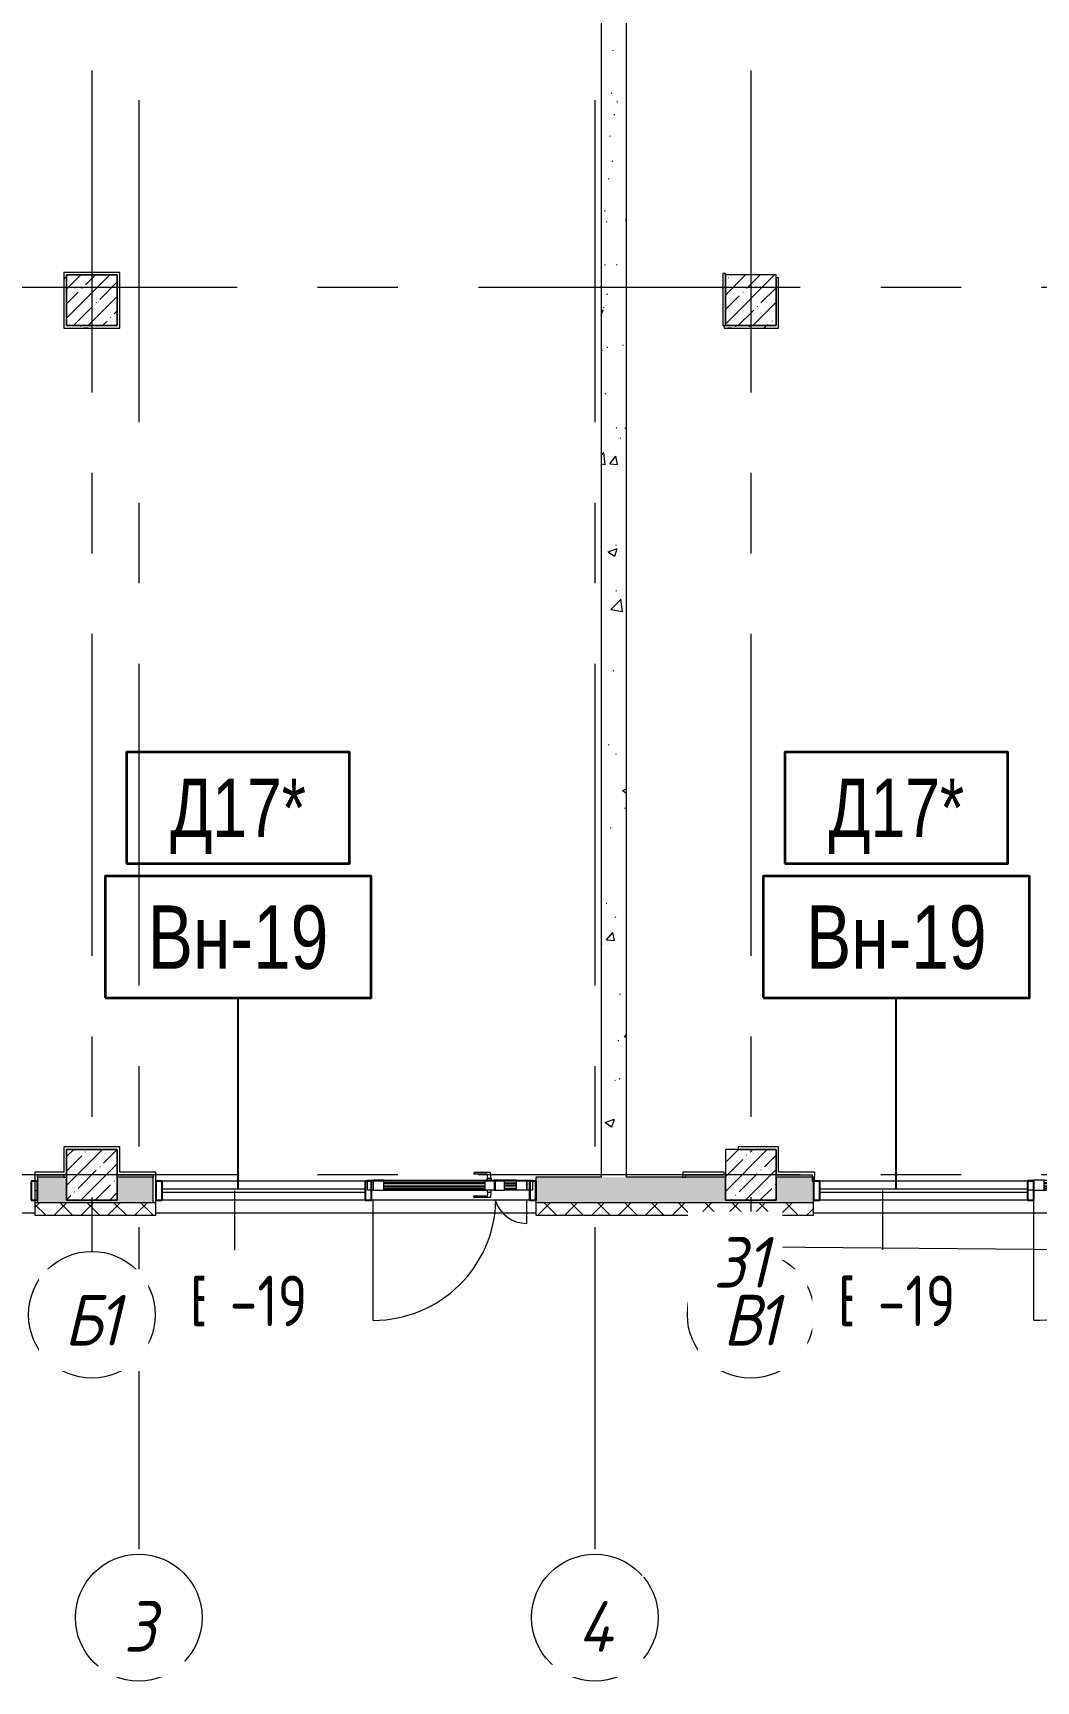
# Model space of a CAD drawing. Header units: metres. Extents: x 50 to 891, y -1294 to 247.
# Drawn here: x 326.2 to 365.8, y -1220.5 to -1155.5 of the extents above; entities that cross this region are included whole.
import ezdxf
from ezdxf.enums import TextEntityAlignment as Align

# ---------------------------------------------------------------- set-up
doc = ezdxf.new("R2010")
doc.units = ezdxf.units.M
doc.linetypes.add('Линия сетки', pattern=[22.225, 12.7, -3.175, 3.175, -3.175])
for name, color, linetype, lineweight in [('A-DETL-GENF', 1, 'Continuous', 9), ('A-DOOR', 1, 'Continuous', 9), ('A-GENM', 13, 'Continuous', 9), ('A-GLAZ-CURT', 1, 'Continuous', 9), ('A-GLAZ-CWMG', 1, 'Continuous', 9), ('S-GRID-IDEN', 9, 'Continuous', 9)]:
    doc.layers.add(name, color=color, linetype=linetype, lineweight=lineweight)
for name, color, linetype in [('ВИТРАЖИ', 1, 'Continuous'), ('ДВЕРИ', 5, 'Continuous'), ('МАРКИ', 3, 'Continuous'), ('ПЛАН', 8, 'Continuous')]:
    doc.layers.add(name, color=color, linetype=linetype)
doc.styles.add('ISOCPEUR_1', font='isocpeur.ttf', dxfattribs={"width": 0.8, "height": 250})
doc.styles.add('ISOCPEUR_I', font='isocpeui.ttf', dxfattribs={"width": 0.9, "height": 350})
doc.styles.add('ISOCPEUR_I_1', font='isocpeui.ttf', dxfattribs={"width": 0.9, "height": 250})
pattern_1 = [(50, (467.4277, -1464.794), (3.643683, -0.31878), [0.381, -4.191]), (355, (467.4277, -1464.794), (-0.70486, 3.821138), [0.3048, -3.3528]), (100.451, (467.7314, -1464.8206), (2.93885, 3.502334), [0.3238, -3.5618]), (46.184, (467.4277, -1463.778), (5.42158, -0.840855), [0.5715, -6.2865]), (96.636, (467.8795, -1463.848), (4.74805, 4.94855), [0.4857, -5.3427]), (351.184, (467.428, -1463.778), (4.7481, 4.94851), [0.4572, -5.0292]), (21, (467.9357, -1464.032), (3.03229, -2.045303), [0.381, -4.191]), (326, (467.9357, -1464.032), (1.23604, 3.683765), [0.3048, -3.3528]), (71.451, (468.1884, -1464.2025), (4.26834, 1.638427), [0.3238, -3.5618]), (37.5, (467.4277, -1464.794), (0.0617735, 1.6911006), [0.03353, -3.27863, 0.03353, -3.37007, -3.3655]), (37.5, (467.4277, -1464.794), (0.0617735, 1.6911006), [-6.71576, 0.03353, -3.33197]), (7.5, (467.4277, -1464.794), (1.336394, 2.003611), [0.03353, -1.90703, 0.03353, -3.20243, -1.2827]), (7.5, (467.4277, -1464.794), (1.336394, 2.003611), [-5.17652, 0.03353, -1.24917]), (327.5, (466.2949, -1464.794), (2.7118167, -0.1145767), [0.03353, -1.23647, 0.03353, -9.18667]), (327.5, (466.2949, -1464.794), (2.7118167, -0.1145767), [-1.30353, -3.92887, 0.03353, -5.22427]), (317.5, (465.787, -1464.794), (2.962585, 0.508536), [0.03353, -1.61747, 0.03353, -2.59791, -3.7338]), (317.5, (465.787, -1464.794), (2.962585, 0.508536), [-4.28244, 0.03353, -3.70027])]
pattern_2 = [(45, (467.42775, -1464.79405), (-0.5702463, 0.5702463), []), (45, (467.998, -1464.79405), (-0.5702463, 0.5702463), [1.008065, -0.201615, 0.016765, -0.18485])]
pattern_3 = [(0, (467.42775, -1464.79405), (2.032, 0.508), [0.16764, -1.35636, 0.16764, -1.35636, -8.128]), (0, (467.42775, -1464.79405), (2.032, 0.508), [-3.048, 0.16764, -2.88036, 0.16764, -1.35636, -3.556]), (0, (467.42775, -1464.79405), (2.032, 0.508), [-7.62, 0.16764, -0.84836, 0.16764, -2.37236]), (120, (468.18975, -1464.54005), (-1.4559409, 1.5057636), [0.16764, -1.35636, 0.16764, -9.48436]), (120, (468.18975, -1464.54005), (-1.4559409, 1.5057636), [-1.69164, -1.35636, 0.16764, -2.88036, -5.08]), (120, (468.18975, -1464.54005), (-1.4559409, 1.5057636), [-6.096, 0.16764, -1.35636, 0.16764, -3.38836]), (120, (468.18975, -1464.54005), (-1.4559409, 1.5057636), [-7.78764, -0.84836, 0.16764, -2.37236]), (240, (468.44375, -1463.52405), (-0.5760591, -2.0137636), [0.16764, -1.35636, 0.16764, -9.48436]), (240, (468.44375, -1463.52405), (-0.5760591, -2.0137636), [-1.69164, -1.35636, 0.16764, -2.88036, -5.08]), (240, (468.44375, -1463.52405), (-0.5760591, -2.0137636), [-6.096, 0.16764, -1.35636, 0.16764, -3.38836]), (240, (468.44375, -1463.52405), (-0.5760591, -2.0137636), [-7.78764, -0.84836, 0.16764, -2.37236])]

# ---------------------------------------------------------------- blocks, each defined once
blk = doc.blocks.new('Системная панель - С остеклением-7452287--1В')
at = {"layer": 'A-GLAZ-CURT', "lineweight": 18}
for p, q in [((801, 12), (-801, 12)), ((-801, 12), (-801, -12)), ((801, -12), (801, 12)), ((-801, -12), (801, -12))]:
    blk.add_line(p, q, dxfattribs=at)
blk = doc.blocks.new('Прямоугольный импост - 50 x 150 мм-7452276--1В')
at = {"layer": 'A-GLAZ-CWMG'}
for p, q in [((-435922, -45690), (-437524, -45690)), ((-435922, -45840), (-437524, -45840))]:
    blk.add_line(p, q, dxfattribs=at)
blk = doc.blocks.new('Прямоугольный импост - 50 x 150 мм-7405643--1В')
at = {"layer": 'A-GLAZ-CWMG', "lineweight": 25}
for p, q in [((-50, 75), (0, 75)), ((-50, -75), (-50, 75)), ((0, 75), (0, -75)), ((0, -75), (-50, -75))]:
    blk.add_line(p, q, dxfattribs=at)
blk = doc.blocks.new('Прямоугольный импост - 50 x 150 мм-7358238--1В')
at = {"layer": 'A-GLAZ-CWMG', "lineweight": 25}
for p, q in [((0, 75), (-50, 75)), ((-50, 75), (-50, -75)), ((0, -75), (0, 75)), ((-50, -75), (0, -75))]:
    blk.add_line(p, q, dxfattribs=at)
blk = doc.blocks.new('Прямоугольный импост - 50 x 150 мм-7358232--1В')
at = {"layer": 'A-GLAZ-CWMG', "lineweight": 25}
for p, q in [((-25, 75), (25, 75)), ((-25, -75), (-25, 75)), ((25, 75), (25, -75)), ((25, -75), (-25, -75))]:
    blk.add_line(p, q, dxfattribs=at)
blk = doc.blocks.new('Прямоугольный импост - 50 x 150 мм-7358475--1В')
at = {"layer": 'A-GLAZ-CWMG', "lineweight": 25}
for p, q in [((-25, 75), (25, 75)), ((-25, -75), (-25, 75)), ((25, 75), (25, -75)), ((25, -75), (-25, -75))]:
    blk.add_line(p, q, dxfattribs=at)
blk = doc.blocks.new('Прямоугольный импост - 50 x 150 мм-7452283--1В')
at = {"layer": 'A-GLAZ-CWMG'}
for p, q in [((-435427, -45690), (-435744, -45690)), ((-435427, -45840), (-435744, -45840))]:
    blk.add_line(p, q, dxfattribs=at)
blk = doc.blocks.new('Прямоугольный импост - 50 x 150 мм-3489009--1В')
at = {"layer": 'A-GLAZ-CWMG'}
for p, q in [((-434624, -45689), (-435427, -45690)), ((-434624, -45839), (-435427, -45840))]:
    blk.add_line(p, q, dxfattribs=at)
blk = doc.blocks.new('Прямоугольный импост - 50 x 150 мм-7452284--1В')
at = {"layer": 'A-GLAZ-CWMG'}
for p, q in [((-435744, -45690), (-435872, -45690)), ((-435744, -45840), (-435872, -45840))]:
    blk.add_line(p, q, dxfattribs=at)
blk = doc.blocks.new('Системная панель - С остеклением-7460212--1В')
at = {"layer": 'A-GLAZ-CURT', "lineweight": 18}
for p, q in [((819, 12.5), (-819, 12.5)), ((-819, 12.5), (-819, -12.5)), ((819, -12.5), (819, 12.5)), ((-819, -12.5), (819, -12.5))]:
    blk.add_line(p, q, dxfattribs=at)
blk = doc.blocks.new('Прямоугольный импост - 50 x 150 мм-7460205--1В')
at = {"layer": 'A-GLAZ-CWMG'}
for p, q in [((-430695, -45689), (-432333, -45689)), ((-430695, -45839), (-432333, -45839))]:
    blk.add_line(p, q, dxfattribs=at)
blk = doc.blocks.new('Прямоугольный импост - 50 x 150 мм-7405290--1В')
at = {"layer": 'A-GLAZ-CWMG', "lineweight": 25}
for p, q in [((0, 75), (-50, 75)), ((-50, 75), (-50, -75)), ((0, -75), (0, 75)), ((-50, -75), (0, -75))]:
    blk.add_line(p, q, dxfattribs=at)
blk = doc.blocks.new('Прямоугольный импост - 50 x 150 мм-7405275--1В')
at = {"layer": 'A-GLAZ-CWMG', "lineweight": 25}
for p, q in [((-25, 75), (25, 75)), ((-25, -75), (-25, 75)), ((25, 75), (25, -75)), ((25, -75), (-25, -75))]:
    blk.add_line(p, q, dxfattribs=at)
blk = doc.blocks.new('Прямоугольный импост - 50 x 150 мм-7358237--1В')
at = {"layer": 'A-GLAZ-CWMG', "lineweight": 25}
for p, q in [((-50, 75), (0, 75)), ((-50, -75), (-50, 75)), ((0, 75), (0, -75)), ((0, -75), (-50, -75))]:
    blk.add_line(p, q, dxfattribs=at)
blk = doc.blocks.new('Дверь полуторка - 1300 x 2440 П _для витража_-7385797--1В')
at = {"layer": 'A-DETL-GENF'}
for p, q in [((-524, 82), (-606, 82)), ((-606, 82), (-606, 5)), ((-606, 5), (-524, 5)), ((-524, 5), (-524, 82)), ((-524, 82), (276, 82)), ((276, 61), (-524, 61)), ((276, 55), (-524, 55)), ((-524, 39), (276, 39)), ((-524, 35), (276, 35)), ((276, 19), (-524, 19)), ((276, 13), (-524, 13)), ((-524, 5), (281, 5)), ((276, 5), (276, 82)), ((276, 82), (357, 82)), ((357, 5), (276, 5)), ((429, 82), (347, 82)), ((347, 82), (347, 5)), ((347, 5), (429, 5)), ((357, 82), (357, 5)), ((524, 5), (424, 5)), ((429, 5), (429, 82)), ((524, 82), (429, 82)), ((429, 61), (524, 61)), ((429, 55), (524, 55)), ((524, 39), (429, 39)), ((524, 35), (429, 35)), ((429, 19), (524, 19)), ((429, 13), (524, 13)), ((524, 5), (524, 82)), ((524, 82), (605, 82)), ((605, 5), (524, 5)), ((605, 82), (605, 5))]:
    blk.add_line(p, q, dxfattribs=at)
at = {"layer": 'A-DOOR'}
for p, q in [((-651, 5), (-651, 82)), ((-651, 82), (-606, 82)), ((-606, 5), (-651, 5)), ((-606, 82), (-606, 5)), ((605, 5), (605, 82)), ((605, 82), (650, 82)), ((650, 5), (605, 5)), ((605, -258), (605, 5)), ((650, 82), (650, 5)), ((-606, -1023), (-606, -55))]:
    blk.add_line(p, q, dxfattribs=at)
for centre, radius, start, end in [((605, 5), 263, 180, 270), ((-606, -55), 968, 270, 0)]:
    blk.add_arc(centre, radius, start, end, dxfattribs=at)
at = {"layer": 'A-GENM'}
for p, q in [((187, 139), (187, 133)), ((320, 142), (191, 142)), ((322, 98), (320, 142)), ((292, 130), (190, 130)), ((297, 98), (292, 130)), ((293, 82), (293, 98)), ((293, 98), (325, 98)), ((325, 82), (293, 82)), ((325, 5), (293, 5)), ((293, 5), (293, -11)), ((325, 98), (325, 82)), ((325, -11), (325, 5)), ((187, -52), (187, -46)), ((292, -43), (190, -43)), ((320, -55), (191, -55)), ((297, -11), (292, -43)), ((293, -11), (325, -11)), ((322, -11), (320, -55))]:
    blk.add_line(p, q, dxfattribs=at)
for centre, radius, start, end in [((191, 139), 3.06, 86.3413, 180), ((190, 133), 2.92, 180, 270), ((190, -46), 2.92, 90, 180), ((191, -52), 3.06, 180, 273.6587)]:
    blk.add_arc(centre, radius, start, end, dxfattribs=at)
blk = doc.blocks.new('Дверь полуторка - 1300 x 2440 П _для витража_-V11--1В')
at = {"layer": 'A-DETL-GENF'}
for p, q in [((-524, 82), (-606, 82)), ((-606, 82), (-606, 5)), ((-606, 5), (-524, 5)), ((-524, 5), (-524, 82)), ((-524, 82), (276, 82)), ((276, 61), (-524, 61)), ((276, 55), (-524, 55)), ((-524, 39), (276, 39)), ((-524, 35), (276, 35)), ((276, 19), (-524, 19)), ((276, 13), (-524, 13)), ((-524, 5), (281, 5)), ((276, 5), (276, 82)), ((276, 82), (357, 82)), ((357, 5), (276, 5)), ((429, 82), (347, 82)), ((347, 82), (347, 5)), ((347, 5), (429, 5)), ((357, 82), (357, 5)), ((524, 5), (424, 5)), ((429, 5), (429, 82)), ((524, 82), (429, 82)), ((429, 61), (524, 61)), ((429, 55), (524, 55)), ((524, 39), (429, 39)), ((524, 35), (429, 35)), ((429, 19), (524, 19)), ((429, 13), (524, 13)), ((524, 5), (524, 82)), ((524, 82), (605, 82)), ((605, 5), (524, 5)), ((605, 82), (605, 5))]:
    blk.add_line(p, q, dxfattribs=at)
at = {"layer": 'A-DOOR'}
for p, q in [((-651, 5), (-651, 82)), ((-651, 82), (-606, 82)), ((-606, 5), (-651, 5)), ((-606, 82), (-606, 5)), ((605, 5), (605, 82)), ((605, 82), (650, 82)), ((650, 5), (605, 5)), ((650, 82), (650, 5)), ((-606, -1023), (-606, -75)), ((605, -258), (605, -75))]:
    blk.add_line(p, q, dxfattribs=at)
for centre, radius, start, end in [((-606, -55), 968, 270, 358.8128), ((605, 5), 263, 197.8213, 270)]:
    blk.add_arc(centre, radius, start, end, dxfattribs=at)
at = {"layer": 'A-GENM'}
for p, q in [((187, 139), (187, 133)), ((320, 142), (191, 142)), ((322, 98), (320, 142)), ((292, 130), (190, 130)), ((297, 98), (292, 130)), ((293, 82), (293, 98)), ((293, 98), (325, 98)), ((325, 82), (293, 82)), ((325, 5), (293, 5)), ((293, 5), (293, -11)), ((325, 98), (325, 82)), ((325, -11), (325, 5)), ((187, -52), (187, -46)), ((292, -43), (190, -43)), ((320, -55), (191, -55)), ((297, -11), (292, -43)), ((293, -11), (325, -11)), ((322, -11), (320, -55))]:
    blk.add_line(p, q, dxfattribs=at)
for centre, radius, start, end in [((191, 139), 3.06, 86.3413, 180), ((190, 133), 2.92, 180, 270), ((190, -46), 2.92, 90, 180), ((191, -52), 3.06, 180, 273.6587)]:
    blk.add_arc(centre, radius, start, end, dxfattribs=at)
blk = doc.blocks.new('Ось сетки - Заголовок сетки - Окружность 5 мм-84278--1В')
at = {"layer": 'S-GRID-IDEN'}
blk.add_circle((0, 0), 5, dxfattribs=at)

msp = doc.modelspace()

# ---------------------------------------------------------------- hatches: boundary and pattern name
at = {"layer": 'ПЛАН', "lineweight": 13}
h = msp.add_hatch(dxfattribs=at)
h.set_pattern_fill('FP_4', color=8, scale=0.005, style=0, pattern_type=2)
h.set_pattern_definition(pattern_1)
h.paths.add_polyline_path([(348.645, -1200.613), (349.645, -1200.613), (349.645, -1154.994), (348.645, -1154.994), (348.645, -1184.423)])
h.paths.add_polyline_path([(348.645, -1152.494), (349.645, -1152.494), (349.645, -1137.044), (348.645, -1137.044), (348.645, -1152.066)])
h = msp.add_hatch(dxfattribs=at)
h.set_pattern_fill('FP_5', color=8, scale=0.005, style=0, pattern_type=2)
h.set_pattern_definition(pattern_3)
h.paths.add_polyline_path([(327.545, -1167.119), (327.545, -1164.919), (327.445, -1164.919), (327.445, -1167.119)])
h = msp.add_hatch(dxfattribs=at)
h.set_pattern_fill('FP_1', color=8, scale=0.005, style=0, pattern_type=2)
h.set_pattern_definition(pattern_2)
h.paths.add_polyline_path([(327.545, -1167.019), (329.545, -1167.019), (329.545, -1165.019), (327.545, -1165.019)])
h = msp.add_hatch(dxfattribs=at)
h.set_pattern_fill('FP_1', color=8, scale=0.005, style=0, pattern_type=2)
h.set_pattern_definition(pattern_2)
h.paths.add_polyline_path([(353.545, -1167.019), (355.545, -1167.019), (355.545, -1165.019), (353.545, -1165.019)])
h = msp.add_hatch(dxfattribs=at)
h.set_pattern_fill('FP_5', color=8, scale=0.005, style=0, pattern_type=2)
h.set_pattern_definition(pattern_3)
h.paths.add_polyline_path([(329.645, -1167.119), (329.645, -1167.019), (327.545, -1167.019), (327.545, -1167.119)])
h = msp.add_hatch(dxfattribs=at)
h.set_pattern_fill('FP_5', color=8, scale=0.005, style=0, pattern_type=2)
h.set_pattern_definition(pattern_3)
h.paths.add_polyline_path([(355.645, -1167.119), (355.645, -1167.019), (353.495, -1167.019), (353.495, -1167.119)])
h = msp.add_hatch(dxfattribs=at)
h.set_pattern_fill('FP_5', color=8, scale=0.005, style=0, pattern_type=2)
h.set_pattern_definition(pattern_3)
h.paths.add_polyline_path([(327.545, -1199.519), (329.545, -1199.519), (329.545, -1199.419), (327.445, -1199.419), (327.445, -1199.519)])
h = msp.add_hatch(dxfattribs=at)
h.set_pattern_fill('FP_1', color=8, scale=0.005, style=0, pattern_type=2)
h.set_pattern_definition(pattern_2)
h.paths.add_polyline_path([(327.545, -1201.519), (329.545, -1201.519), (329.545, -1199.519), (327.545, -1199.519), (327.545, -1200.613)])
h = msp.add_hatch(dxfattribs=at)
h.set_pattern_fill('FP_1', color=8, scale=0.005, style=0, pattern_type=2)
h.set_pattern_definition(pattern_2)
h.paths.add_polyline_path([(353.545, -1201.519), (355.545, -1201.519), (355.545, -1199.519), (353.545, -1199.519), (353.545, -1200.613)])
h = msp.add_hatch(dxfattribs=at)
h.set_pattern_fill('FP_4', color=8, scale=0.005, style=0, pattern_type=2)
h.set_pattern_definition(pattern_1)
h.paths.add_polyline_path([(307.895, -1201.613), (310.395, -1201.613), (310.395, -1201.519), (308.395, -1201.519), (308.395, -1200.613), (307.895, -1200.613)])
h.paths.add_polyline_path([(326.395, -1201.613), (330.97, -1201.613), (330.97, -1200.613), (329.545, -1200.613), (329.545, -1201.519), (327.545, -1201.519), (327.545, -1200.613), (326.395, -1200.613)])
h.paths.add_polyline_path([(346.07, -1201.613), (357.026, -1201.613), (357.026, -1200.613), (355.545, -1200.613), (355.545, -1201.519), (353.545, -1201.519), (353.545, -1200.613), (346.07, -1200.613)])
h.paths.add_polyline_path([(372.082, -1201.613), (373.545, -1201.613), (373.545, -1200.613), (372.082, -1200.613)])
h.paths.add_polyline_path([(379.545, -1201.613), (382.919, -1201.613), (382.919, -1200.613), (381.545, -1200.613), (381.545, -1201.519), (379.545, -1201.519)])
h.paths.add_polyline_path([(403.919, -1201.613), (420.321, -1201.613), (420.321, -1200.613), (417.545, -1200.613), (417.545, -1201.519), (415.545, -1201.519), (415.545, -1200.613), (407.545, -1200.613), (407.545, -1201.519), (405.545, -1201.519), (405.545, -1200.613), (403.919, -1200.613)])
h.paths.add_polyline_path([(441.321, -1201.613), (448.569, -1201.613), (448.569, -1200.613), (446.545, -1200.613), (446.545, -1201.519), (444.545, -1201.519), (444.545, -1200.613), (441.321, -1200.613)])
h = msp.add_hatch(dxfattribs=at)
h.set_pattern_fill('FP_5', color=8, scale=0.005, style=0, pattern_type=2)
h.set_pattern_definition(pattern_3)
h.paths.add_polyline_path([(326.295, -1201.613), (326.395, -1201.613), (326.395, -1200.419), (326.295, -1200.419), (326.295, -1200.602)])
h = msp.add_hatch(dxfattribs=at)
h.set_pattern_fill('FP_5', color=8, scale=0.005, style=0, pattern_type=2)
h.set_pattern_definition(pattern_3)
h.paths.add_polyline_path([(329.545, -1200.519), (330.97, -1200.519), (330.97, -1200.419), (329.545, -1200.419)])
h = msp.add_hatch(dxfattribs=at)
h.set_pattern_fill('FP_5', color=8, scale=0.005, style=0, pattern_type=2)
h.set_pattern_definition(pattern_3)
h.paths.add_polyline_path([(356.969, -1200.519), (356.97, -1200.419), (355.544, -1200.419), (355.544, -1200.519)])
h = msp.add_hatch(dxfattribs=at)
h.set_pattern_fill('FP_2', color=8, scale=0.005, style=0, pattern_type=2)
h.set_pattern_definition([(45, (467.42775, -1464.79405), (-0.53033, 0.53033), []), (135, (467.42775, -1464.79405), (-0.53033, -0.53033), [])])
h.paths.add_polyline_path([(306.895, -1202.113), (310.395, -1202.113), (310.395, -1201.613), (306.895, -1201.613), (306.895, -1202.019)])
h.paths.add_polyline_path([(326.295, -1202.113), (331.07, -1202.113), (331.07, -1201.613), (326.295, -1201.613)])
h.paths.add_polyline_path([(346.07, -1202.113), (357.026, -1202.113), (357.026, -1201.613), (346.07, -1201.613)])
h.paths.add_polyline_path([(372.082, -1202.113), (373.545, -1202.113), (373.545, -1201.613), (372.082, -1201.613)])
h.paths.add_polyline_path([(379.545, -1202.113), (383.019, -1202.113), (383.019, -1201.613), (379.545, -1201.613)])
h.paths.add_polyline_path([(403.819, -1202.113), (420.421, -1202.113), (420.421, -1201.613), (403.819, -1201.613)])
h.paths.add_polyline_path([(441.221, -1202.113), (449.569, -1202.113), (449.569, -1201.613), (441.221, -1201.613)])

# ---------------------------------------------------------------- linework, layer by layer
at = {"layer": 'ДВЕРИ', "color": 1, "lineweight": 35}
for points in [[(329.916, -1188.244), (338.716, -1188.244), (338.716, -1183.844), (329.916, -1183.844)], [(355.891, -1188.244), (364.691, -1188.244), (364.691, -1183.844), (355.891, -1183.844)]]:
    msp.add_lwpolyline(points, close=True, dxfattribs=at)
at = {"layer": 'МАРКИ', "color": 1, "lineweight": 25}
for p, q in [((334.316, -1201.044), (334.316, -1193.544)), ((360.291, -1201.044), (360.291, -1193.544))]:
    msp.add_line(p, q, dxfattribs=at)
at = {"layer": 'МАРКИ', "color": 1, "lineweight": 35}
for points in [[(329.066, -1193.544), (339.566, -1193.544), (339.566, -1188.744), (329.066, -1188.744)], [(355.041, -1193.544), (365.541, -1193.544), (365.541, -1188.744), (355.041, -1188.744)]]:
    msp.add_lwpolyline(points, close=True, dxfattribs=at)
at = {"layer": 'ПЛАН', "color": 8, "linetype": 'Линия сетки', "lineweight": 13}
for p, q in [((330.395, -1069.231), (330.395, -1215.489)), ((348.395, -1069.231), (348.395, -1215.489)), ((328.545, -1156.957), (328.545, -1203.54)), ((354.545, -1156.957), (354.545, -1203.54)), ((467.624, -1165.519), (283.751, -1165.519)), ((467.624, -1200.519), (283.751, -1200.519))]:
    msp.add_line(p, q, dxfattribs=at)
at = {"layer": 'ПЛАН', "color": 8, "lineweight": 13}
for p, q in [((348.645, -1155.094), (348.645, -1200.613)), ((349.645, -1200.613), (349.645, -1155.094)), ((327.445, -1164.919), (327.445, -1167.119)), ((329.645, -1164.919), (327.445, -1164.919)), ((329.545, -1165.019), (327.545, -1165.019)), ((327.545, -1165.019), (327.545, -1167.019)), ((327.545, -1167.019), (327.545, -1165.019)), ((327.545, -1165.019), (329.545, -1165.019)), ((329.545, -1167.019), (329.545, -1165.019)), ((329.545, -1165.019), (329.545, -1167.019)), ((329.645, -1167.119), (329.645, -1164.919)), ((353.445, -1164.969), (353.445, -1167.019)), ((353.545, -1164.969), (353.445, -1164.969)), ((353.545, -1167.019), (353.545, -1164.969)), ((355.545, -1165.019), (353.545, -1165.019)), ((353.545, -1165.019), (353.545, -1167.019)), ((355.545, -1167.019), (355.545, -1165.019)), ((355.645, -1165.13), (355.545, -1165.13)), ((355.545, -1165.13), (355.545, -1167.019)), ((355.645, -1167.119), (355.645, -1165.13)), ((327.445, -1167.119), (329.645, -1167.119)), ((327.545, -1167.019), (329.545, -1167.019)), ((329.545, -1167.019), (327.545, -1167.019)), ((353.445, -1167.019), (353.495, -1167.019)), ((353.495, -1167.019), (353.495, -1167.119)), ((353.495, -1167.119), (355.645, -1167.119)), ((353.545, -1167.019), (355.545, -1167.019)), ((355.545, -1167.019), (353.545, -1167.019)), ((329.645, -1199.419), (327.445, -1199.419)), ((327.445, -1199.419), (327.445, -1200.419)), ((329.645, -1200.419), (329.645, -1199.419)), ((355.644, -1199.419), (354.045, -1199.419)), ((354.045, -1199.419), (354.045, -1199.519)), ((355.644, -1200.419), (355.644, -1199.419)), ((329.545, -1199.519), (327.545, -1199.519)), ((327.545, -1199.519), (327.545, -1200.613)), ((327.545, -1199.519), (329.545, -1199.519)), ((327.545, -1200.613), (327.545, -1199.519)), ((329.545, -1200.613), (329.545, -1199.519)), ((329.545, -1199.519), (329.545, -1200.519)), ((355.545, -1199.519), (353.545, -1199.519)), ((353.545, -1199.519), (353.545, -1200.613)), ((354.045, -1199.519), (355.544, -1199.519)), ((355.544, -1199.519), (355.544, -1200.519)), ((355.545, -1200.613), (355.545, -1199.519)), ((327.445, -1200.419), (326.295, -1200.419)), ((326.295, -1200.419), (326.295, -1202.113)), ((326.395, -1200.519), (327.445, -1200.519)), ((326.395, -1200.613), (326.395, -1200.519)), ((327.445, -1200.613), (326.395, -1200.613)), ((326.395, -1200.613), (326.395, -1201.613)), ((327.445, -1200.519), (327.445, -1200.613)), ((327.445, -1200.613), (327.545, -1200.613)), ((327.545, -1200.613), (327.545, -1201.519)), ((327.545, -1201.519), (327.545, -1200.613)), ((329.545, -1200.519), (330.97, -1200.519)), ((329.545, -1201.519), (329.545, -1200.613)), ((330.97, -1200.613), (329.545, -1200.613)), ((329.545, -1200.613), (329.545, -1201.519)), ((331.07, -1200.419), (329.645, -1200.419)), ((330.97, -1200.519), (330.97, -1200.613)), ((330.97, -1201.613), (330.97, -1200.613)), ((331.07, -1202.113), (331.07, -1200.419)), ((348.645, -1200.613), (346.07, -1200.613)), ((346.07, -1200.613), (346.07, -1202.113)), ((351.87, -1200.613), (349.645, -1200.613)), ((353.495, -1200.419), (351.87, -1200.419)), ((351.87, -1200.419), (351.87, -1200.613)), ((351.87, -1200.613), (351.97, -1200.613)), ((351.97, -1200.519), (353.495, -1200.519)), ((351.97, -1200.613), (351.97, -1200.519)), ((353.545, -1200.613), (351.97, -1200.613)), ((353.495, -1200.519), (353.495, -1200.419)), ((353.545, -1200.613), (353.545, -1201.519)), ((353.545, -1201.519), (353.545, -1200.613)), ((355.544, -1200.519), (356.969, -1200.519)), ((355.545, -1201.519), (355.545, -1200.613)), ((357.026, -1200.613), (355.545, -1200.613)), ((355.545, -1200.613), (355.545, -1201.519)), ((357.07, -1200.419), (355.644, -1200.419)), ((356.969, -1200.519), (356.967, -1200.769)), ((356.967, -1200.769), (357.067, -1200.77)), ((357.026, -1202.113), (357.026, -1200.613)), ((357.067, -1200.77), (357.07, -1200.419)), ((334.171, -1201.146), (334.172, -1203.825)), ((359.744, -1201.144), (359.744, -1203.823)), ((310.395, -1202.019), (326.295, -1202.019)), ((326.295, -1201.613), (331.07, -1201.613)), ((327.545, -1201.519), (329.545, -1201.519)), ((329.545, -1201.519), (327.545, -1201.519)), ((331.07, -1202.019), (346.07, -1202.019)), ((346.07, -1201.613), (357.026, -1201.613)), ((353.545, -1201.519), (355.545, -1201.519)), ((355.545, -1201.519), (353.545, -1201.519)), ((357.026, -1202.019), (372.082, -1202.019)), ((326.295, -1202.113), (331.07, -1202.113)), ((346.07, -1202.113), (357.026, -1202.113))]:
    msp.add_line(p, q, dxfattribs=at)

# ---------------------------------------------------------------- block references
at = {"layer": 'ВИТРАЖИ', "color": 1, "lineweight": 70, "extrusion": (0, 0, -1), "xscale": 0.005, "yscale": 0.005, "zscale": 0.005}
for name, p, rotation in [('Прямоугольный импост - 50 x 150 мм-7358237--1В', (-326.395, -1201.144), 179.9999884503642), ('Прямоугольный импост - 50 x 150 мм-7358232--1В', (-339.455, -1201.145), 179.9887694289538), ('Прямоугольный импост - 50 x 150 мм-7405643--1В', (-346.07, -1201.144), 179.9887694289538), ('Прямоугольный импост - 50 x 150 мм-7358475--1В', (-345.958, -1201.144), 179.9887694289538), ('Прямоугольный импост - 50 x 150 мм-7405275--1В', (-365.591, -1201.144), 180.000912882874)]:
    msp.add_blockref(name, p, dxfattribs=dict(at, rotation=rotation))
at = {"layer": 'ВИТРАЖИ', "color": 1, "lineweight": 70, "xscale": 0.005, "yscale": 0.005, "zscale": 0.005}
for name, p, rotation in [('Прямоугольный импост - 50 x 150 мм-7358238--1В', (331.07, -1201.147), 180.0112305710461), ('Прямоугольный импост - 50 x 150 мм-7405290--1В', (357.026, -1201.144), 179.999087117126), ('Системная панель - С остеклением-7452287--1В', (335.325, -1201.146), 0.0112305710461825), ('Системная панель - С остеклением-7460212--1В', (361.371, -1201.144), 359.9990871171261)]:
    msp.add_blockref(name, p, dxfattribs=dict(at, rotation=rotation))
for name in ['Прямоугольный импост - 50 x 150 мм-7452276--1В', 'Прямоугольный импост - 50 x 150 мм-7452284--1В', 'Прямоугольный импост - 50 x 150 мм-7452283--1В', 'Прямоугольный импост - 50 x 150 мм-3489009--1В', 'Прямоугольный импост - 50 x 150 мм-7460205--1В']:
    msp.add_blockref(name, (2518.941, -972.322), dxfattribs=at)
at = {"layer": 'ПЛАН', "color": 8, "lineweight": 13}
for name, p, xscale, yscale, zscale, rotation in [('Дверь полуторка - 1300 x 2440 П _для витража_-V11--1В', (342.681, -1201.145), 0.005, 0.005, 0.005, 0.0112305710461825), ('Дверь полуторка - 1300 x 2440 П _для витража_-7385797--1В', (368.751, -1201.144), 0.005, 0.005, 0.005, 359.9990871171261), ('Ось сетки - Заголовок сетки - Окружность 5 мм-84278--1В', (328.545, -1206.04), 0.4999999999999999, 0.4999999999999999, 0.4999999999999999, 180.0000115811491), ('Ось сетки - Заголовок сетки - Окружность 5 мм-84278--1В', (354.545, -1206.04), 0.4999999999999999, 0.4999999999999999, 0.4999999999999999, 180.0000115811491), ('Ось сетки - Заголовок сетки - Окружность 5 мм-84278--1В', (330.395, -1217.989), 0.4999999999999999, 0.4999999999999999, 0.4999999999999999, 180.0000115811491), ('Ось сетки - Заголовок сетки - Окружность 5 мм-84278--1В', (348.395, -1217.989), 0.4999999999999999, 0.4999999999999999, 0.4999999999999999, 180.0000115811491)]:
    msp.add_blockref(name, p, dxfattribs=dict(at, xscale=xscale, yscale=yscale, zscale=zscale, rotation=rotation))

# ---------------------------------------------------------------- texts
at = {"layer": 'ДВЕРИ', "color": 1, "lineweight": 25, "width": 0.8}
for p in [(334.316, -1186.044), (360.291, -1186.044)]:
    msp.add_text('Д17*', height=2.3, dxfattribs=at).set_placement(p, align=Align.MIDDLE_CENTER)
at = {"layer": 'МАРКИ', "color": 1, "lineweight": 25, "width": 0.8}
for p in [(334.316, -1191.144), (360.291, -1191.144)]:
    msp.add_text('Вн-19', height=2.5, dxfattribs=at).set_placement(p, align=Align.MIDDLE_CENTER)

# ---------------------------------------------------------------- next in the draw order: texts
at = {"layer": 'ПЛАН', "color": 8, "lineweight": 13, "char_height": 2, "attachment_point": 1, "bg_fill": 2}
for s, insert, width, style in [('ВН', (332.4, -1204.493), 1.92405, 'ISOCPEUR_1'), ('\\fISOCPEUR|b0|i1|c204|p34|;\\W.9;Б', (327.459, -1205.253), 1.58734, 'ISOCPEUR_I'), ('\\fISOCPEUR|b0|i1|c204|p34|;\\W.9;В', (353.459, -1205.253), 1.58734, 'ISOCPEUR_I'), ('\\fISOCPEUR|b0|i1|c204|p34|;\\W.9;3', (329.8, -1217.335), 1.40696, 'ISOCPEUR_I'), ('\\fISOCPEUR|b0|i1|c204|p34|;\\W.9;4', (347.725, -1217.335), 1.58734, 'ISOCPEUR_I')]:
    msp.add_mtext(s, dxfattribs=dict(at, insert=insert, width=width, style=style))

# ---------------------------------------------------------------- next in the draw order: texts
for s, insert, width, style in [('-19', (333.987, -1204.493), 2.34093, 'ISOCPEUR_1'), ('\\fISOCPEUR|b0|i1|c204|p34|;\\W.9;1', (328.769, -1205.253), 1.01013, 'ISOCPEUR_I'), ('\\fISOCPEUR|b0|i1|c204|p34|;\\W.9;1', (354.769, -1205.253), 1.01013, 'ISOCPEUR_I')]:
    msp.add_mtext(s, dxfattribs=dict(at, insert=insert, width=width, style=style))

# ---------------------------------------------------------------- next in the draw order: texts
at = {"layer": 'ПЛАН', "color": 8, "lineweight": 13, "insert": (357.972, -1204.491), "char_height": 2, "width": 1.92405, "attachment_point": 1, "style": 'ISOCPEUR_1', "bg_fill": 2}
msp.add_mtext('ВН', dxfattribs=at)

# ---------------------------------------------------------------- next in the draw order: texts
at = {"layer": 'ПЛАН', "color": 8, "lineweight": 13, "insert": (359.56, -1204.491), "char_height": 2, "width": 2.34093, "attachment_point": 1, "style": 'ISOCPEUR_1', "bg_fill": 2}
msp.add_mtext('-19', dxfattribs=at)

# ---------------------------------------------------------------- next in the draw order: linework, layer by layer
at = {"layer": 'ПЛАН', "color": 8, "lineweight": 13}
msp.add_line((355.185, -1203.363), (372.695, -1203.522), dxfattribs=at)

# ---------------------------------------------------------------- next in the draw order: texts
at = {"layer": 'ПЛАН', "color": 8, "lineweight": 13, "insert": (353.068, -1202.974), "char_height": 2, "width": 1.73164, "attachment_point": 1, "style": 'ISOCPEUR_I_1', "bg_fill": 2}
msp.add_mtext('31', dxfattribs=at)

doc.saveas('drawing.dxf')
